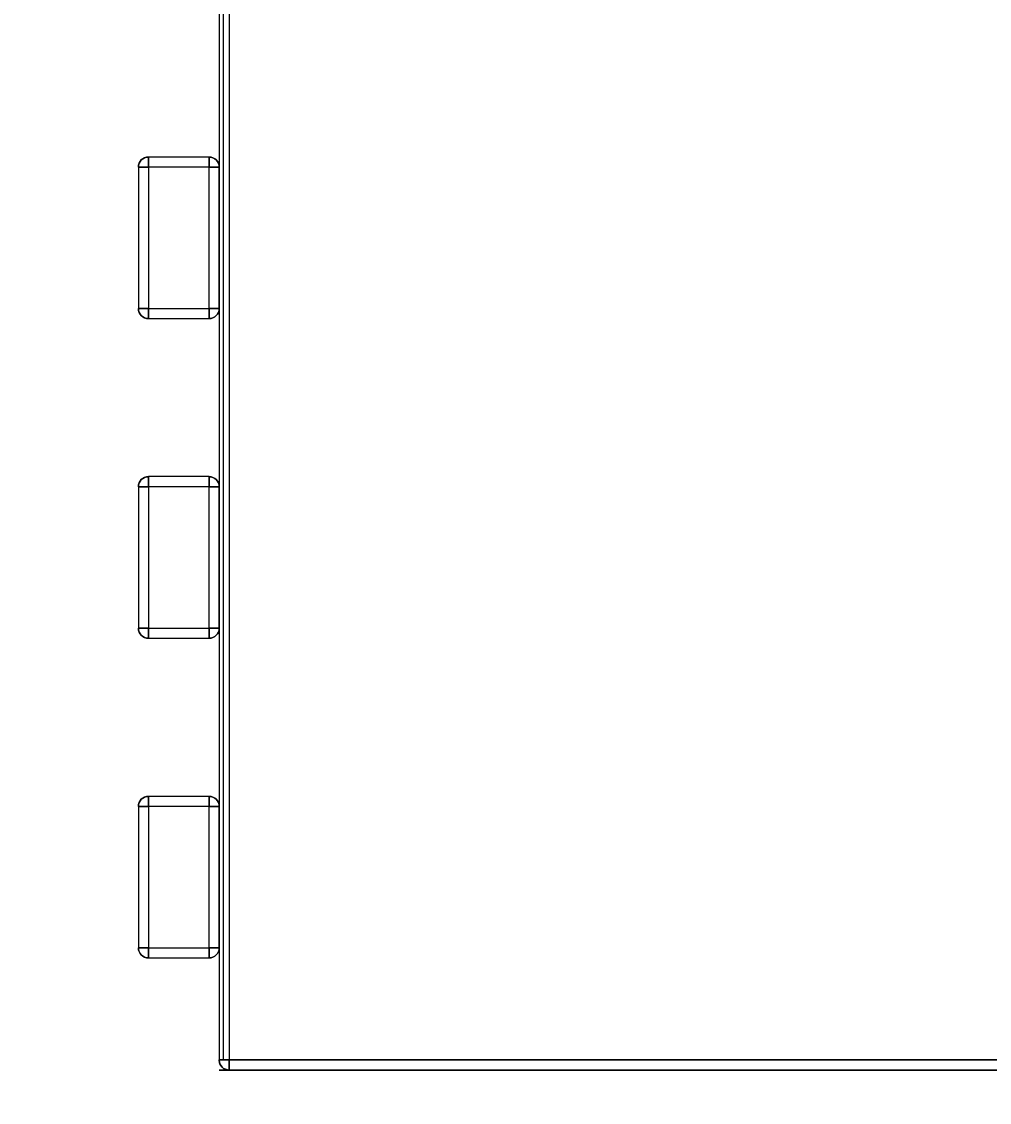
# Model space of a CAD drawing. Header units: millimetres. Extents: x 29385 to 32685, y 14499 to 19141.
# Drawn here: x 30506.2 to 30745.7, y 16173.5 to 16441 of the extents above; entities that cross this region are included whole.
import ezdxf

# ---------------------------------------------------------------- set-up
doc = ezdxf.new("R2010")
doc.units = ezdxf.units.MM
doc.header["$LTSCALE"] = 3
doc.layers.add('SzkicARTUR', color=7, linetype='Continuous', lineweight=35)
doc.layers.add('Warstwa 1', color=7, linetype='Continuous')
doc.styles.get("Standard").update_dxf_attribs({"font": 'arial.ttf'})
doc.dimstyles.new('MATEUSZ', dxfattribs={"dimtxt": 35, "dimasz": 16, "dimexe": 0.18, "dimexo": 0.0625, "dimgap": 0.09, "dimtad": 0, "dimdec": 0, "dimdsep": 46, "dimtxsty": 'Standard', "dimblk": 'DOT', "dimcen": 0.09, "dimse1": 1, "dimse2": 1, "dimadec": 0, "dimazin": 0, "dimtfac": 1, "dimtdec": 0, "dimtofl": 0, "dimtmove": 0, "dimatfit": 3, "dimfxl": 0, "dimtolj": 1, "dimtzin": 0, "dimlwd": 9, "dimlwe": 9, "dimarcsym": 0})

# ---------------------------------------------------------------- blocks, each defined once
blk = doc.blocks.new('_Dot')
at = {"color": 0, "linetype": 'ByBlock', "lineweight": -2}
blk.add_line((-0.5, 0), (-1, 0), dxfattribs=at)
at = {"color": 0, "linetype": 'ByBlock', "const_width": 0.5}
blk.add_lwpolyline([(-0.25, 0, 1), (0.25, 0, 1)], format="xyb", close=True, dxfattribs=at)
blk = doc.blocks.new('*D14')
at = {"layer": 'Defpoints', "color": 0}
for p in [(30537.48, 17041.48), (30329.72, 16181.48), (30557.6, 16181.48)]:
    blk.add_point(p, dxfattribs=at)
at = {"layer": 'SzkicARTUR', "color": 0, "lineweight": 9}
for p, q in [((30329.72, 17025.48), (30329.72, 16650.2)), ((30329.72, 16197.48), (30329.72, 16572.76))]:
    blk.add_line(p, q, dxfattribs=at)
at = {"layer": 'SzkicARTUR', "color": 0, "lineweight": 9, "xscale": 16, "yscale": 16, "zscale": 16}
for p, rotation in [((30329.72, 17041.48), 90), ((30329.72, 16181.48), 270)]:
    blk.add_blockref('_Dot', p, dxfattribs=dict(at, rotation=rotation))
at = {"layer": 'SzkicARTUR', "color": 0, "insert": (30329.72, 16611.48), "char_height": 35, "attachment_point": 5, "rotation": 90}
blk.add_mtext('\\A1;860', dxfattribs=at)

msp = doc.modelspace()

# ---------------------------------------------------------------- linework, layer by layer
at = {"layer": 'Warstwa 1', "lineweight": 15}
for points in [[(30555.1, 17001.48), (30555.1, 16183.98)], [(30555.1, 17001.48), (30555.1, 16183.98)], [(30555.1, 17001.48), (30555.1, 16183.98)], [(30555.1, 17001.48), (30555.1, 16183.98)], [(30555.1, 17001.48), (30555.1, 16183.98)], [(30555.1, 17001.48), (30555.1, 16183.98)], [(30555.1, 17001.48), (30555.1, 16183.98)], [(30555.1, 17001.48), (30555.1, 16183.98)], [(30555.1, 17001.48), (30555.1, 16183.98)], [(30555.1, 17001.48), (30555.1, 16183.98)], [(30555.1, 17001.48), (30555.1, 16183.98)], [(30555.1, 17001.48), (30555.1, 16183.98)], [(30555.1, 17001.48), (30555.1, 16183.98)], [(30555.1, 17001.48), (30555.1, 16183.98)], [(30556.1, 17001.48), (30556.1, 16183.98)], [(30556.1, 17001.48), (30556.1, 16183.98)], [(30556.1, 17001.48), (30556.1, 16183.98)], [(30556.1, 17001.48), (30556.1, 16183.98)], [(30556.1, 17001.48), (30556.1, 16183.98)], [(30556.1, 17001.48), (30556.1, 16183.98)], [(30556.1, 17001.48), (30556.1, 16183.98)], [(30556.1, 17001.48), (30556.1, 16183.98)], [(30557.6, 17001.48), (30557.6, 16183.98)], [(30557.6, 17001.48), (30557.6, 16183.98)], [(30557.6, 17001.48), (30557.6, 16183.98)], [(30557.6, 17001.48), (30557.6, 16183.98)], [(30557.6, 17001.48), (30557.6, 16183.98)], [(30557.6, 17001.48), (30557.6, 16183.98)], [(30537.6, 16405.02), (30537.6, 16407.52)], [(30552.6, 16407.52), (30537.6, 16407.52)], [(30537.6, 16407.52), (30537.6, 16405.02)], [(30552.6, 16407.52), (30537.6, 16407.52)], [(30537.6, 16407.52), (30537.6, 16405.02)], [(30537.6, 16405.02), (30537.6, 16407.52)], [(30552.6, 16407.52), (30537.6, 16407.52)], [(30552.6, 16407.52), (30537.6, 16407.52)], [(30537.6, 16405.02), (30537.6, 16407.52)], [(30552.6, 16407.52), (30537.6, 16407.52)], [(30552.6, 16407.52), (30537.6, 16407.52)], [(30537.6, 16407.52), (30537.6, 16405.02)], [(30552.6, 16407.52), (30552.6, 16405.02)], [(30552.6, 16405.02), (30552.6, 16407.52)], [(30552.6, 16405.02), (30552.6, 16407.52)], [(30552.6, 16407.52), (30552.6, 16405.02)], [(30552.6, 16407.52), (30552.6, 16405.02)], [(30552.6, 16405.02), (30552.6, 16407.52)], [(30535.1, 16405.02), (30535.1, 16370.02)], [(30535.1, 16405.02), (30537.6, 16405.02)], [(30535.1, 16405.02), (30535.1, 16370.02)], [(30537.6, 16405.02), (30535.1, 16405.02)], [(30535.1, 16405.02), (30535.1, 16370.02)], [(30537.6, 16405.02), (30535.1, 16405.02)], [(30535.1, 16405.02), (30537.6, 16405.02)], [(30535.1, 16405.02), (30535.1, 16370.02)], [(30535.1, 16405.02), (30537.6, 16405.02)], [(30535.1, 16405.02), (30535.1, 16370.02)], [(30535.1, 16405.02), (30535.1, 16370.02)], [(30537.6, 16405.02), (30535.1, 16405.02)], [(30552.6, 16405.02), (30537.6, 16405.02)], [(30537.6, 16405.02), (30537.6, 16370.02)], [(30552.6, 16405.02), (30537.6, 16405.02)], [(30537.6, 16405.02), (30537.6, 16370.02)], [(30552.6, 16405.02), (30537.6, 16405.02)], [(30537.6, 16405.02), (30537.6, 16370.02)], [(30537.6, 16405.02), (30537.6, 16370.02)], [(30552.6, 16405.02), (30537.6, 16405.02)], [(30552.6, 16405.02), (30537.6, 16405.02)], [(30537.6, 16405.02), (30537.6, 16370.02)], [(30552.6, 16405.02), (30537.6, 16405.02)], [(30537.6, 16405.02), (30537.6, 16370.02)], [(30552.6, 16405.02), (30555.1, 16405.02)], [(30552.6, 16370.02), (30552.6, 16405.02)], [(30555.1, 16405.02), (30552.6, 16405.02)], [(30552.6, 16370.02), (30552.6, 16405.02)], [(30555.1, 16405.02), (30552.6, 16405.02)], [(30552.6, 16405.02), (30555.1, 16405.02)], [(30552.6, 16370.02), (30552.6, 16405.02)], [(30552.6, 16370.02), (30552.6, 16405.02)], [(30552.6, 16370.02), (30552.6, 16405.02)], [(30552.6, 16405.02), (30555.1, 16405.02)], [(30555.1, 16405.02), (30552.6, 16405.02)], [(30552.6, 16370.02), (30552.6, 16405.02)], [(30555.1, 16370.02), (30555.1, 16405.02)], [(30555.1, 16370.02), (30555.1, 16405.02)], [(30555.1, 16370.02), (30555.1, 16405.02)], [(30555.1, 16370.02), (30555.1, 16405.02)], [(30555.1, 16370.02), (30555.1, 16405.02)], [(30555.1, 16370.02), (30555.1, 16405.02)], [(30537.6, 16370.02), (30535.1, 16370.02)], [(30535.1, 16370.02), (30537.6, 16370.02)], [(30535.1, 16370.02), (30537.6, 16370.02)], [(30537.6, 16370.02), (30535.1, 16370.02)], [(30537.6, 16370.02), (30535.1, 16370.02)], [(30535.1, 16370.02), (30537.6, 16370.02)], [(30537.6, 16370.02), (30552.6, 16370.02)], [(30537.6, 16367.52), (30537.6, 16370.02)], [(30537.6, 16370.02), (30552.6, 16370.02)], [(30537.6, 16370.02), (30537.6, 16367.52)], [(30537.6, 16370.02), (30552.6, 16370.02)], [(30537.6, 16367.52), (30537.6, 16370.02)], [(30537.6, 16370.02), (30552.6, 16370.02)], [(30537.6, 16370.02), (30537.6, 16367.52)], [(30537.6, 16370.02), (30552.6, 16370.02)], [(30537.6, 16367.52), (30537.6, 16370.02)], [(30537.6, 16370.02), (30537.6, 16367.52)], [(30537.6, 16370.02), (30552.6, 16370.02)], [(30555.1, 16370.02), (30552.6, 16370.02)], [(30552.6, 16370.02), (30552.6, 16367.52)], [(30552.6, 16370.02), (30555.1, 16370.02)], [(30552.6, 16367.52), (30552.6, 16370.02)], [(30555.1, 16370.02), (30552.6, 16370.02)], [(30552.6, 16370.02), (30552.6, 16367.52)], [(30552.6, 16367.52), (30552.6, 16370.02)], [(30552.6, 16370.02), (30555.1, 16370.02)], [(30552.6, 16370.02), (30552.6, 16367.52)], [(30555.1, 16370.02), (30552.6, 16370.02)], [(30552.6, 16367.52), (30552.6, 16370.02)], [(30552.6, 16370.02), (30555.1, 16370.02)], [(30537.6, 16367.52), (30552.6, 16367.52)], [(30537.6, 16367.52), (30552.6, 16367.52)], [(30537.6, 16367.52), (30552.6, 16367.52)], [(30537.6, 16367.52), (30552.6, 16367.52)], [(30537.6, 16367.52), (30552.6, 16367.52)], [(30537.6, 16367.52), (30552.6, 16367.52)], [(30552.6, 16328.39), (30537.6, 16328.39)], [(30537.6, 16328.39), (30537.6, 16325.89)], [(30537.6, 16325.89), (30537.6, 16328.39)], [(30552.6, 16328.39), (30537.6, 16328.39)], [(30537.6, 16325.89), (30537.6, 16328.39)], [(30552.6, 16328.39), (30537.6, 16328.39)], [(30552.6, 16328.39), (30537.6, 16328.39)], [(30537.6, 16328.39), (30537.6, 16325.89)], [(30552.6, 16328.39), (30537.6, 16328.39)], [(30537.6, 16328.39), (30537.6, 16325.89)], [(30537.6, 16325.89), (30537.6, 16328.39)], [(30552.6, 16328.39), (30537.6, 16328.39)], [(30552.6, 16325.89), (30552.6, 16328.39)], [(30552.6, 16328.39), (30552.6, 16325.89)], [(30552.6, 16325.89), (30552.6, 16328.39)], [(30552.6, 16328.39), (30552.6, 16325.89)], [(30552.6, 16325.89), (30552.6, 16328.39)], [(30552.6, 16328.39), (30552.6, 16325.89)], [(30535.1, 16325.89), (30537.6, 16325.89)], [(30535.1, 16325.89), (30535.1, 16290.89)], [(30535.1, 16325.89), (30535.1, 16290.89)], [(30537.6, 16325.89), (30535.1, 16325.89)], [(30535.1, 16325.89), (30535.1, 16290.89)], [(30535.1, 16325.89), (30537.6, 16325.89)], [(30535.1, 16325.89), (30535.1, 16290.89)], [(30537.6, 16325.89), (30535.1, 16325.89)], [(30537.6, 16325.89), (30535.1, 16325.89)], [(30535.1, 16325.89), (30535.1, 16290.89)], [(30535.1, 16325.89), (30535.1, 16290.89)], [(30535.1, 16325.89), (30537.6, 16325.89)], [(30552.6, 16325.89), (30537.6, 16325.89)], [(30537.6, 16325.89), (30537.6, 16290.89)], [(30552.6, 16325.89), (30537.6, 16325.89)], [(30537.6, 16325.89), (30537.6, 16290.89)], [(30537.6, 16325.89), (30537.6, 16290.89)], [(30537.6, 16325.89), (30537.6, 16290.89)], [(30552.6, 16325.89), (30537.6, 16325.89)], [(30552.6, 16325.89), (30537.6, 16325.89)], [(30552.6, 16325.89), (30537.6, 16325.89)], [(30537.6, 16325.89), (30537.6, 16290.89)], [(30537.6, 16325.89), (30537.6, 16290.89)], [(30552.6, 16325.89), (30537.6, 16325.89)], [(30552.6, 16290.89), (30552.6, 16325.89)], [(30555.1, 16325.89), (30552.6, 16325.89)], [(30552.6, 16325.89), (30555.1, 16325.89)], [(30552.6, 16290.89), (30552.6, 16325.89)], [(30552.6, 16290.89), (30552.6, 16325.89)], [(30555.1, 16325.89), (30552.6, 16325.89)], [(30552.6, 16325.89), (30555.1, 16325.89)], [(30552.6, 16290.89), (30552.6, 16325.89)], [(30552.6, 16325.89), (30555.1, 16325.89)], [(30552.6, 16290.89), (30552.6, 16325.89)], [(30555.1, 16325.89), (30552.6, 16325.89)], [(30552.6, 16290.89), (30552.6, 16325.89)], [(30555.1, 16290.89), (30555.1, 16325.89)], [(30555.1, 16290.89), (30555.1, 16325.89)], [(30555.1, 16290.89), (30555.1, 16325.89)], [(30555.1, 16290.89), (30555.1, 16325.89)], [(30555.1, 16290.89), (30555.1, 16325.89)], [(30555.1, 16290.89), (30555.1, 16325.89)], [(30535.1, 16290.89), (30537.6, 16290.89)], [(30537.6, 16290.89), (30535.1, 16290.89)], [(30537.6, 16290.89), (30535.1, 16290.89)], [(30535.1, 16290.89), (30537.6, 16290.89)], [(30535.1, 16290.89), (30537.6, 16290.89)], [(30537.6, 16290.89), (30535.1, 16290.89)], [(30537.6, 16290.89), (30537.6, 16288.39)], [(30537.6, 16290.89), (30552.6, 16290.89)], [(30537.6, 16288.39), (30537.6, 16290.89)], [(30537.6, 16290.89), (30552.6, 16290.89)], [(30537.6, 16290.89), (30552.6, 16290.89)], [(30537.6, 16288.39), (30537.6, 16290.89)], [(30537.6, 16290.89), (30537.6, 16288.39)], [(30537.6, 16290.89), (30552.6, 16290.89)], [(30537.6, 16290.89), (30537.6, 16288.39)], [(30537.6, 16288.39), (30537.6, 16290.89)], [(30537.6, 16290.89), (30552.6, 16290.89)], [(30537.6, 16290.89), (30552.6, 16290.89)], [(30552.6, 16288.39), (30552.6, 16290.89)], [(30552.6, 16290.89), (30552.6, 16288.39)], [(30555.1, 16290.89), (30552.6, 16290.89)], [(30552.6, 16290.89), (30555.1, 16290.89)], [(30552.6, 16290.89), (30552.6, 16288.39)], [(30555.1, 16290.89), (30552.6, 16290.89)], [(30552.6, 16288.39), (30552.6, 16290.89)], [(30552.6, 16290.89), (30555.1, 16290.89)], [(30555.1, 16290.89), (30552.6, 16290.89)], [(30552.6, 16290.89), (30555.1, 16290.89)], [(30552.6, 16288.39), (30552.6, 16290.89)], [(30552.6, 16290.89), (30552.6, 16288.39)], [(30537.6, 16288.39), (30552.6, 16288.39)], [(30537.6, 16288.39), (30552.6, 16288.39)], [(30537.6, 16288.39), (30552.6, 16288.39)], [(30537.6, 16288.39), (30552.6, 16288.39)], [(30537.6, 16288.39), (30552.6, 16288.39)], [(30537.6, 16288.39), (30552.6, 16288.39)], [(30537.6, 16249.25), (30537.6, 16246.75)], [(30537.6, 16246.75), (30537.6, 16249.25)], [(30552.6, 16249.25), (30537.6, 16249.25)], [(30552.6, 16249.25), (30537.6, 16249.25)], [(30537.6, 16246.75), (30537.6, 16249.25)], [(30552.6, 16249.25), (30537.6, 16249.25)], [(30552.6, 16249.25), (30537.6, 16249.25)], [(30537.6, 16249.25), (30537.6, 16246.75)], [(30552.6, 16249.25), (30537.6, 16249.25)], [(30537.6, 16249.25), (30537.6, 16246.75)], [(30537.6, 16246.75), (30537.6, 16249.25)], [(30552.6, 16249.25), (30537.6, 16249.25)], [(30552.6, 16246.75), (30552.6, 16249.25)], [(30552.6, 16249.25), (30552.6, 16246.75)], [(30552.6, 16249.25), (30552.6, 16246.75)], [(30552.6, 16246.75), (30552.6, 16249.25)], [(30552.6, 16246.75), (30552.6, 16249.25)], [(30552.6, 16249.25), (30552.6, 16246.75)], [(30537.6, 16246.75), (30535.1, 16246.75)], [(30535.1, 16246.75), (30535.1, 16211.75)], [(30535.1, 16246.75), (30535.1, 16211.75)], [(30535.1, 16246.75), (30537.6, 16246.75)], [(30535.1, 16246.75), (30537.6, 16246.75)], [(30535.1, 16246.75), (30535.1, 16211.75)], [(30537.6, 16246.75), (30535.1, 16246.75)], [(30535.1, 16246.75), (30535.1, 16211.75)], [(30537.6, 16246.75), (30535.1, 16246.75)], [(30535.1, 16246.75), (30537.6, 16246.75)], [(30535.1, 16246.75), (30535.1, 16211.75)], [(30535.1, 16246.75), (30535.1, 16211.75)], [(30552.6, 16246.75), (30537.6, 16246.75)], [(30537.6, 16246.75), (30537.6, 16211.75)], [(30537.6, 16246.75), (30537.6, 16211.75)], [(30552.6, 16246.75), (30537.6, 16246.75)], [(30552.6, 16246.75), (30537.6, 16246.75)], [(30537.6, 16246.75), (30537.6, 16211.75)], [(30552.6, 16246.75), (30537.6, 16246.75)], [(30537.6, 16246.75), (30537.6, 16211.75)], [(30552.6, 16246.75), (30537.6, 16246.75)], [(30537.6, 16246.75), (30537.6, 16211.75)], [(30552.6, 16246.75), (30537.6, 16246.75)], [(30537.6, 16246.75), (30537.6, 16211.75)], [(30552.6, 16211.75), (30552.6, 16246.75)], [(30555.1, 16246.75), (30552.6, 16246.75)], [(30552.6, 16246.75), (30555.1, 16246.75)], [(30552.6, 16211.75), (30552.6, 16246.75)], [(30555.1, 16246.75), (30552.6, 16246.75)], [(30552.6, 16211.75), (30552.6, 16246.75)], [(30552.6, 16211.75), (30552.6, 16246.75)], [(30552.6, 16246.75), (30555.1, 16246.75)], [(30552.6, 16246.75), (30555.1, 16246.75)], [(30555.1, 16246.75), (30552.6, 16246.75)], [(30552.6, 16211.75), (30552.6, 16246.75)], [(30552.6, 16211.75), (30552.6, 16246.75)], [(30555.1, 16211.75), (30555.1, 16246.75)], [(30555.1, 16211.75), (30555.1, 16246.75)], [(30555.1, 16211.75), (30555.1, 16246.75)], [(30555.1, 16211.75), (30555.1, 16246.75)], [(30555.1, 16211.75), (30555.1, 16246.75)], [(30555.1, 16211.75), (30555.1, 16246.75)], [(30535.1, 16211.75), (30537.6, 16211.75)], [(30537.6, 16211.75), (30535.1, 16211.75)], [(30537.6, 16211.75), (30535.1, 16211.75)], [(30535.1, 16211.75), (30537.6, 16211.75)], [(30537.6, 16211.75), (30535.1, 16211.75)], [(30535.1, 16211.75), (30537.6, 16211.75)], [(30537.6, 16211.75), (30537.6, 16209.25)], [(30537.6, 16211.75), (30552.6, 16211.75)], [(30537.6, 16211.75), (30552.6, 16211.75)], [(30537.6, 16209.25), (30537.6, 16211.75)], [(30537.6, 16209.25), (30537.6, 16211.75)], [(30537.6, 16211.75), (30552.6, 16211.75)], [(30537.6, 16211.75), (30537.6, 16209.25)], [(30537.6, 16211.75), (30552.6, 16211.75)], [(30537.6, 16209.25), (30537.6, 16211.75)], [(30537.6, 16211.75), (30552.6, 16211.75)], [(30537.6, 16211.75), (30552.6, 16211.75)], [(30537.6, 16211.75), (30537.6, 16209.25)], [(30552.6, 16209.25), (30552.6, 16211.75)], [(30552.6, 16211.75), (30555.1, 16211.75)], [(30555.1, 16211.75), (30552.6, 16211.75)], [(30552.6, 16211.75), (30552.6, 16209.25)], [(30552.6, 16211.75), (30552.6, 16209.25)], [(30555.1, 16211.75), (30552.6, 16211.75)], [(30552.6, 16209.25), (30552.6, 16211.75)], [(30552.6, 16211.75), (30555.1, 16211.75)], [(30552.6, 16211.75), (30552.6, 16209.25)], [(30555.1, 16211.75), (30552.6, 16211.75)], [(30552.6, 16211.75), (30555.1, 16211.75)], [(30552.6, 16209.25), (30552.6, 16211.75)], [(30537.6, 16209.25), (30552.6, 16209.25)], [(30537.6, 16209.25), (30552.6, 16209.25)], [(30537.6, 16209.25), (30552.6, 16209.25)], [(30537.6, 16209.25), (30552.6, 16209.25)], [(30537.6, 16209.25), (30552.6, 16209.25)], [(30537.6, 16209.25), (30552.6, 16209.25)], [(30555.1, 16183.98), (30557.6, 16183.98)], [(30557.6, 16183.98), (30555.1, 16183.98)], [(30557.6, 16183.98), (30555.1, 16183.98)], [(30555.1, 16183.98), (30557.6, 16183.98)], [(30555.1, 16183.98), (30557.6, 16183.98)], [(30557.6, 16183.98), (30555.1, 16183.98)], [(30555.1, 16183.98), (30556.1, 16183.98)], [(30555.1, 16183.98), (30556.1, 16183.98)], [(30555.1, 16183.98), (30556.1, 16183.98)], [(30555.1, 16183.98), (30556.1, 16183.98)], [(30555.1, 16183.98), (30556.1, 16183.98)], [(30555.1, 16183.98), (30556.1, 16183.98)], [(30555.1, 16183.98), (30556.1, 16183.98)], [(30555.1, 16183.98), (30556.1, 16183.98)], [(30557.6, 16183.98), (30557.6, 16181.48)], [(30962.6, 16183.98), (30557.6, 16183.98)], [(30557.6, 16183.98), (30962.6, 16183.98)], [(30557.6, 16181.48), (30557.6, 16183.98)], [(30557.6, 16181.48), (30557.6, 16183.98)], [(30557.6, 16183.98), (30962.6, 16183.98)], [(30962.6, 16183.98), (30557.6, 16183.98)], [(30557.6, 16183.98), (30557.6, 16181.48)], [(30557.6, 16183.98), (30557.6, 16181.48)], [(30557.6, 16181.48), (30557.6, 16183.98)], [(30962.6, 16183.98), (30557.6, 16183.98)], [(30557.6, 16183.98), (30962.6, 16183.98)], [(30962.6, 16181.48), (30557.6, 16181.48)], [(30557.6, 16181.48), (30962.6, 16181.48)], [(30962.6, 16181.48), (30557.6, 16181.48)], [(30557.6, 16181.48), (30962.6, 16181.48)], [(30962.6, 16181.48), (30557.6, 16181.48)], [(30557.6, 16181.48), (30962.6, 16181.48)]]:
    msp.add_lwpolyline(points, dxfattribs=at)
for points, knots in [([(30537.6, 16407.52), (30537.28, 16407.52), (30536.97, 16407.46), (30536.65, 16407.33), (30536.01, 16407.06), (30535.56, 16406.61), (30535.3, 16405.98), (30535.17, 16405.66), (30535.1, 16405.34), (30535.1, 16405.02)], [0, 0, 0, 0, 1, 1, 1, 2, 2, 2, 3, 3, 3, 3]), ([(30535.1, 16405.02), (30535.1, 16405.34), (30535.17, 16405.66), (30535.3, 16405.98), (30535.56, 16406.61), (30536.01, 16407.06), (30536.65, 16407.33), (30536.97, 16407.46), (30537.28, 16407.52), (30537.6, 16407.52)], [0, 0, 0, 0, 1, 1, 1, 2, 2, 2, 3, 3, 3, 3]), ([(30535.1, 16405.02), (30535.1, 16405.34), (30535.17, 16405.66), (30535.3, 16405.98), (30535.56, 16406.61), (30536.01, 16407.06), (30536.65, 16407.33), (30536.97, 16407.46), (30537.28, 16407.52), (30537.6, 16407.52)], [0, 0, 0, 0, 1, 1, 1, 2, 2, 2, 3, 3, 3, 3]), ([(30537.6, 16407.52), (30537.28, 16407.52), (30536.97, 16407.46), (30536.65, 16407.33), (30536.01, 16407.06), (30535.56, 16406.61), (30535.3, 16405.98), (30535.17, 16405.66), (30535.1, 16405.34), (30535.1, 16405.02)], [0, 0, 0, 0, 1, 1, 1, 2, 2, 2, 3, 3, 3, 3]), ([(30537.6, 16407.52), (30537.28, 16407.52), (30536.97, 16407.46), (30536.65, 16407.33), (30536.01, 16407.06), (30535.56, 16406.61), (30535.3, 16405.98), (30535.17, 16405.66), (30535.1, 16405.34), (30535.1, 16405.02)], [0, 0, 0, 0, 1, 1, 1, 2, 2, 2, 3, 3, 3, 3]), ([(30535.1, 16405.02), (30535.1, 16405.34), (30535.17, 16405.66), (30535.3, 16405.98), (30535.56, 16406.61), (30536.01, 16407.06), (30536.65, 16407.33), (30536.97, 16407.46), (30537.28, 16407.52), (30537.6, 16407.52)], [0, 0, 0, 0, 1, 1, 1, 2, 2, 2, 3, 3, 3, 3]), ([(30555.1, 16405.02), (30555.1, 16405.34), (30555.04, 16405.66), (30554.91, 16405.98), (30554.64, 16406.61), (30554.19, 16407.06), (30553.56, 16407.33), (30553.24, 16407.46), (30552.92, 16407.52), (30552.6, 16407.52)], [0, 0, 0, 0, 1, 1, 1, 2, 2, 2, 3, 3, 3, 3]), ([(30552.6, 16407.52), (30552.92, 16407.52), (30553.24, 16407.46), (30553.56, 16407.33), (30554.19, 16407.06), (30554.64, 16406.61), (30554.91, 16405.98), (30555.04, 16405.66), (30555.1, 16405.34), (30555.1, 16405.02)], [0, 0, 0, 0, 1, 1, 1, 2, 2, 2, 3, 3, 3, 3]), ([(30552.6, 16407.52), (30552.92, 16407.52), (30553.24, 16407.46), (30553.56, 16407.33), (30554.19, 16407.06), (30554.64, 16406.61), (30554.91, 16405.98), (30555.04, 16405.66), (30555.1, 16405.34), (30555.1, 16405.02)], [0, 0, 0, 0, 1, 1, 1, 2, 2, 2, 3, 3, 3, 3]), ([(30555.1, 16405.02), (30555.1, 16405.34), (30555.04, 16405.66), (30554.91, 16405.98), (30554.64, 16406.61), (30554.19, 16407.06), (30553.56, 16407.33), (30553.24, 16407.46), (30552.92, 16407.52), (30552.6, 16407.52)], [0, 0, 0, 0, 1, 1, 1, 2, 2, 2, 3, 3, 3, 3]), ([(30555.1, 16405.02), (30555.1, 16405.34), (30555.04, 16405.66), (30554.91, 16405.98), (30554.64, 16406.61), (30554.19, 16407.06), (30553.56, 16407.33), (30553.24, 16407.46), (30552.92, 16407.52), (30552.6, 16407.52)], [0, 0, 0, 0, 1, 1, 1, 2, 2, 2, 3, 3, 3, 3]), ([(30552.6, 16407.52), (30552.92, 16407.52), (30553.24, 16407.46), (30553.56, 16407.33), (30554.19, 16407.06), (30554.64, 16406.61), (30554.91, 16405.98), (30555.04, 16405.66), (30555.1, 16405.34), (30555.1, 16405.02)], [0, 0, 0, 0, 1, 1, 1, 2, 2, 2, 3, 3, 3, 3]), ([(30535.1, 16370.02), (30535.1, 16369.7), (30535.17, 16369.39), (30535.3, 16369.07), (30535.56, 16368.43), (30536.01, 16367.98), (30536.65, 16367.72), (30536.97, 16367.59), (30537.28, 16367.52), (30537.6, 16367.52)], [0, 0, 0, 0, 1, 1, 1, 2, 2, 2, 3, 3, 3, 3]), ([(30537.6, 16367.52), (30537.28, 16367.52), (30536.97, 16367.59), (30536.65, 16367.72), (30536.01, 16367.98), (30535.56, 16368.43), (30535.3, 16369.07), (30535.17, 16369.39), (30535.1, 16369.7), (30535.1, 16370.02)], [0, 0, 0, 0, 1, 1, 1, 2, 2, 2, 3, 3, 3, 3]), ([(30537.6, 16367.52), (30537.28, 16367.52), (30536.97, 16367.59), (30536.65, 16367.72), (30536.01, 16367.98), (30535.56, 16368.43), (30535.3, 16369.07), (30535.17, 16369.39), (30535.1, 16369.7), (30535.1, 16370.02)], [0, 0, 0, 0, 1, 1, 1, 2, 2, 2, 3, 3, 3, 3]), ([(30535.1, 16370.02), (30535.1, 16369.7), (30535.17, 16369.39), (30535.3, 16369.07), (30535.56, 16368.43), (30536.01, 16367.98), (30536.65, 16367.72), (30536.97, 16367.59), (30537.28, 16367.52), (30537.6, 16367.52)], [0, 0, 0, 0, 1, 1, 1, 2, 2, 2, 3, 3, 3, 3]), ([(30535.1, 16370.02), (30535.1, 16369.7), (30535.17, 16369.39), (30535.3, 16369.07), (30535.56, 16368.43), (30536.01, 16367.98), (30536.65, 16367.72), (30536.97, 16367.59), (30537.28, 16367.52), (30537.6, 16367.52)], [0, 0, 0, 0, 1, 1, 1, 2, 2, 2, 3, 3, 3, 3]), ([(30537.6, 16367.52), (30537.28, 16367.52), (30536.97, 16367.59), (30536.65, 16367.72), (30536.01, 16367.98), (30535.56, 16368.43), (30535.3, 16369.07), (30535.17, 16369.39), (30535.1, 16369.7), (30535.1, 16370.02)], [0, 0, 0, 0, 1, 1, 1, 2, 2, 2, 3, 3, 3, 3]), ([(30552.6, 16367.52), (30552.92, 16367.52), (30553.24, 16367.59), (30553.56, 16367.72), (30554.19, 16367.98), (30554.64, 16368.43), (30554.91, 16369.07), (30555.04, 16369.39), (30555.1, 16369.7), (30555.1, 16370.02)], [0, 0, 0, 0, 1, 1, 1, 2, 2, 2, 3, 3, 3, 3]), ([(30555.1, 16370.02), (30555.1, 16369.7), (30555.04, 16369.39), (30554.91, 16369.07), (30554.64, 16368.43), (30554.19, 16367.98), (30553.56, 16367.72), (30553.24, 16367.59), (30552.92, 16367.52), (30552.6, 16367.52)], [0, 0, 0, 0, 1, 1, 1, 2, 2, 2, 3, 3, 3, 3]), ([(30552.6, 16367.52), (30552.92, 16367.52), (30553.24, 16367.59), (30553.56, 16367.72), (30554.19, 16367.98), (30554.64, 16368.43), (30554.91, 16369.07), (30555.04, 16369.39), (30555.1, 16369.7), (30555.1, 16370.02)], [0, 0, 0, 0, 1, 1, 1, 2, 2, 2, 3, 3, 3, 3]), ([(30555.1, 16370.02), (30555.1, 16369.7), (30555.04, 16369.39), (30554.91, 16369.07), (30554.64, 16368.43), (30554.19, 16367.98), (30553.56, 16367.72), (30553.24, 16367.59), (30552.92, 16367.52), (30552.6, 16367.52)], [0, 0, 0, 0, 1, 1, 1, 2, 2, 2, 3, 3, 3, 3]), ([(30552.6, 16367.52), (30552.92, 16367.52), (30553.24, 16367.59), (30553.56, 16367.72), (30554.19, 16367.98), (30554.64, 16368.43), (30554.91, 16369.07), (30555.04, 16369.39), (30555.1, 16369.7), (30555.1, 16370.02)], [0, 0, 0, 0, 1, 1, 1, 2, 2, 2, 3, 3, 3, 3]), ([(30555.1, 16370.02), (30555.1, 16369.7), (30555.04, 16369.39), (30554.91, 16369.07), (30554.64, 16368.43), (30554.19, 16367.98), (30553.56, 16367.72), (30553.24, 16367.59), (30552.92, 16367.52), (30552.6, 16367.52)], [0, 0, 0, 0, 1, 1, 1, 2, 2, 2, 3, 3, 3, 3]), ([(30537.6, 16328.39), (30537.28, 16328.39), (30536.97, 16328.32), (30536.65, 16328.19), (30536.01, 16327.93), (30535.56, 16327.48), (30535.3, 16326.84), (30535.17, 16326.52), (30535.1, 16326.21), (30535.1, 16325.89)], [0, 0, 0, 0, 1, 1, 1, 2, 2, 2, 3, 3, 3, 3]), ([(30535.1, 16325.89), (30535.1, 16326.21), (30535.17, 16326.52), (30535.3, 16326.84), (30535.56, 16327.48), (30536.01, 16327.93), (30536.65, 16328.19), (30536.97, 16328.32), (30537.28, 16328.39), (30537.6, 16328.39)], [0, 0, 0, 0, 1, 1, 1, 2, 2, 2, 3, 3, 3, 3]), ([(30535.1, 16325.89), (30535.1, 16326.21), (30535.17, 16326.52), (30535.3, 16326.84), (30535.56, 16327.48), (30536.01, 16327.93), (30536.65, 16328.19), (30536.97, 16328.32), (30537.28, 16328.39), (30537.6, 16328.39)], [0, 0, 0, 0, 1, 1, 1, 2, 2, 2, 3, 3, 3, 3]), ([(30537.6, 16328.39), (30537.28, 16328.39), (30536.97, 16328.32), (30536.65, 16328.19), (30536.01, 16327.93), (30535.56, 16327.48), (30535.3, 16326.84), (30535.17, 16326.52), (30535.1, 16326.21), (30535.1, 16325.89)], [0, 0, 0, 0, 1, 1, 1, 2, 2, 2, 3, 3, 3, 3]), ([(30535.1, 16325.89), (30535.1, 16326.21), (30535.17, 16326.52), (30535.3, 16326.84), (30535.56, 16327.48), (30536.01, 16327.93), (30536.65, 16328.19), (30536.97, 16328.32), (30537.28, 16328.39), (30537.6, 16328.39)], [0, 0, 0, 0, 1, 1, 1, 2, 2, 2, 3, 3, 3, 3]), ([(30537.6, 16328.39), (30537.28, 16328.39), (30536.97, 16328.32), (30536.65, 16328.19), (30536.01, 16327.93), (30535.56, 16327.48), (30535.3, 16326.84), (30535.17, 16326.52), (30535.1, 16326.21), (30535.1, 16325.89)], [0, 0, 0, 0, 1, 1, 1, 2, 2, 2, 3, 3, 3, 3]), ([(30552.6, 16328.39), (30552.92, 16328.39), (30553.24, 16328.32), (30553.56, 16328.19), (30554.19, 16327.93), (30554.64, 16327.48), (30554.91, 16326.84), (30555.04, 16326.52), (30555.1, 16326.21), (30555.1, 16325.89)], [0, 0, 0, 0, 1, 1, 1, 2, 2, 2, 3, 3, 3, 3]), ([(30555.1, 16325.89), (30555.1, 16326.21), (30555.04, 16326.52), (30554.91, 16326.84), (30554.64, 16327.48), (30554.19, 16327.93), (30553.56, 16328.19), (30553.24, 16328.32), (30552.92, 16328.39), (30552.6, 16328.39)], [0, 0, 0, 0, 1, 1, 1, 2, 2, 2, 3, 3, 3, 3]), ([(30552.6, 16328.39), (30552.92, 16328.39), (30553.24, 16328.32), (30553.56, 16328.19), (30554.19, 16327.93), (30554.64, 16327.48), (30554.91, 16326.84), (30555.04, 16326.52), (30555.1, 16326.21), (30555.1, 16325.89)], [0, 0, 0, 0, 1, 1, 1, 2, 2, 2, 3, 3, 3, 3]), ([(30555.1, 16325.89), (30555.1, 16326.21), (30555.04, 16326.52), (30554.91, 16326.84), (30554.64, 16327.48), (30554.19, 16327.93), (30553.56, 16328.19), (30553.24, 16328.32), (30552.92, 16328.39), (30552.6, 16328.39)], [0, 0, 0, 0, 1, 1, 1, 2, 2, 2, 3, 3, 3, 3]), ([(30555.1, 16325.89), (30555.1, 16326.21), (30555.04, 16326.52), (30554.91, 16326.84), (30554.64, 16327.48), (30554.19, 16327.93), (30553.56, 16328.19), (30553.24, 16328.32), (30552.92, 16328.39), (30552.6, 16328.39)], [0, 0, 0, 0, 1, 1, 1, 2, 2, 2, 3, 3, 3, 3]), ([(30552.6, 16328.39), (30552.92, 16328.39), (30553.24, 16328.32), (30553.56, 16328.19), (30554.19, 16327.93), (30554.64, 16327.48), (30554.91, 16326.84), (30555.04, 16326.52), (30555.1, 16326.21), (30555.1, 16325.89)], [0, 0, 0, 0, 1, 1, 1, 2, 2, 2, 3, 3, 3, 3]), ([(30537.6, 16288.39), (30537.28, 16288.39), (30536.97, 16288.45), (30536.65, 16288.58), (30536.01, 16288.85), (30535.56, 16289.3), (30535.3, 16289.93), (30535.17, 16290.25), (30535.1, 16290.57), (30535.1, 16290.89)], [0, 0, 0, 0, 1, 1, 1, 2, 2, 2, 3, 3, 3, 3]), ([(30535.1, 16290.89), (30535.1, 16290.57), (30535.17, 16290.25), (30535.3, 16289.93), (30535.56, 16289.3), (30536.01, 16288.85), (30536.65, 16288.58), (30536.97, 16288.45), (30537.28, 16288.39), (30537.6, 16288.39)], [0, 0, 0, 0, 1, 1, 1, 2, 2, 2, 3, 3, 3, 3]), ([(30535.1, 16290.89), (30535.1, 16290.57), (30535.17, 16290.25), (30535.3, 16289.93), (30535.56, 16289.3), (30536.01, 16288.85), (30536.65, 16288.58), (30536.97, 16288.45), (30537.28, 16288.39), (30537.6, 16288.39)], [0, 0, 0, 0, 1, 1, 1, 2, 2, 2, 3, 3, 3, 3]), ([(30537.6, 16288.39), (30537.28, 16288.39), (30536.97, 16288.45), (30536.65, 16288.58), (30536.01, 16288.85), (30535.56, 16289.3), (30535.3, 16289.93), (30535.17, 16290.25), (30535.1, 16290.57), (30535.1, 16290.89)], [0, 0, 0, 0, 1, 1, 1, 2, 2, 2, 3, 3, 3, 3]), ([(30537.6, 16288.39), (30537.28, 16288.39), (30536.97, 16288.45), (30536.65, 16288.58), (30536.01, 16288.85), (30535.56, 16289.3), (30535.3, 16289.93), (30535.17, 16290.25), (30535.1, 16290.57), (30535.1, 16290.89)], [0, 0, 0, 0, 1, 1, 1, 2, 2, 2, 3, 3, 3, 3]), ([(30535.1, 16290.89), (30535.1, 16290.57), (30535.17, 16290.25), (30535.3, 16289.93), (30535.56, 16289.3), (30536.01, 16288.85), (30536.65, 16288.58), (30536.97, 16288.45), (30537.28, 16288.39), (30537.6, 16288.39)], [0, 0, 0, 0, 1, 1, 1, 2, 2, 2, 3, 3, 3, 3]), ([(30552.6, 16288.39), (30552.92, 16288.39), (30553.24, 16288.45), (30553.56, 16288.58), (30554.19, 16288.85), (30554.64, 16289.3), (30554.91, 16289.93), (30555.04, 16290.25), (30555.1, 16290.57), (30555.1, 16290.89)], [0, 0, 0, 0, 1, 1, 1, 2, 2, 2, 3, 3, 3, 3]), ([(30555.1, 16290.89), (30555.1, 16290.57), (30555.04, 16290.25), (30554.91, 16289.93), (30554.64, 16289.3), (30554.19, 16288.85), (30553.56, 16288.58), (30553.24, 16288.45), (30552.92, 16288.39), (30552.6, 16288.39)], [0, 0, 0, 0, 1, 1, 1, 2, 2, 2, 3, 3, 3, 3]), ([(30552.6, 16288.39), (30552.92, 16288.39), (30553.24, 16288.45), (30553.56, 16288.58), (30554.19, 16288.85), (30554.64, 16289.3), (30554.91, 16289.93), (30555.04, 16290.25), (30555.1, 16290.57), (30555.1, 16290.89)], [0, 0, 0, 0, 1, 1, 1, 2, 2, 2, 3, 3, 3, 3]), ([(30555.1, 16290.89), (30555.1, 16290.57), (30555.04, 16290.25), (30554.91, 16289.93), (30554.64, 16289.3), (30554.19, 16288.85), (30553.56, 16288.58), (30553.24, 16288.45), (30552.92, 16288.39), (30552.6, 16288.39)], [0, 0, 0, 0, 1, 1, 1, 2, 2, 2, 3, 3, 3, 3]), ([(30555.1, 16290.89), (30555.1, 16290.57), (30555.04, 16290.25), (30554.91, 16289.93), (30554.64, 16289.3), (30554.19, 16288.85), (30553.56, 16288.58), (30553.24, 16288.45), (30552.92, 16288.39), (30552.6, 16288.39)], [0, 0, 0, 0, 1, 1, 1, 2, 2, 2, 3, 3, 3, 3]), ([(30552.6, 16288.39), (30552.92, 16288.39), (30553.24, 16288.45), (30553.56, 16288.58), (30554.19, 16288.85), (30554.64, 16289.3), (30554.91, 16289.93), (30555.04, 16290.25), (30555.1, 16290.57), (30555.1, 16290.89)], [0, 0, 0, 0, 1, 1, 1, 2, 2, 2, 3, 3, 3, 3]), ([(30535.1, 16246.75), (30535.1, 16247.07), (30535.17, 16247.39), (30535.3, 16247.7), (30535.56, 16248.34), (30536.01, 16248.79), (30536.65, 16249.05), (30536.97, 16249.18), (30537.28, 16249.25), (30537.6, 16249.25)], [0, 0, 0, 0, 1, 1, 1, 2, 2, 2, 3, 3, 3, 3]), ([(30537.6, 16249.25), (30537.28, 16249.25), (30536.97, 16249.18), (30536.65, 16249.05), (30536.01, 16248.79), (30535.56, 16248.34), (30535.3, 16247.7), (30535.17, 16247.39), (30535.1, 16247.07), (30535.1, 16246.75)], [0, 0, 0, 0, 1, 1, 1, 2, 2, 2, 3, 3, 3, 3]), ([(30537.6, 16249.25), (30537.28, 16249.25), (30536.97, 16249.18), (30536.65, 16249.05), (30536.01, 16248.79), (30535.56, 16248.34), (30535.3, 16247.7), (30535.17, 16247.39), (30535.1, 16247.07), (30535.1, 16246.75)], [0, 0, 0, 0, 1, 1, 1, 2, 2, 2, 3, 3, 3, 3]), ([(30535.1, 16246.75), (30535.1, 16247.07), (30535.17, 16247.39), (30535.3, 16247.7), (30535.56, 16248.34), (30536.01, 16248.79), (30536.65, 16249.05), (30536.97, 16249.18), (30537.28, 16249.25), (30537.6, 16249.25)], [0, 0, 0, 0, 1, 1, 1, 2, 2, 2, 3, 3, 3, 3]), ([(30535.1, 16246.75), (30535.1, 16247.07), (30535.17, 16247.39), (30535.3, 16247.7), (30535.56, 16248.34), (30536.01, 16248.79), (30536.65, 16249.05), (30536.97, 16249.18), (30537.28, 16249.25), (30537.6, 16249.25)], [0, 0, 0, 0, 1, 1, 1, 2, 2, 2, 3, 3, 3, 3]), ([(30537.6, 16249.25), (30537.28, 16249.25), (30536.97, 16249.18), (30536.65, 16249.05), (30536.01, 16248.79), (30535.56, 16248.34), (30535.3, 16247.7), (30535.17, 16247.39), (30535.1, 16247.07), (30535.1, 16246.75)], [0, 0, 0, 0, 1, 1, 1, 2, 2, 2, 3, 3, 3, 3]), ([(30552.6, 16249.25), (30552.92, 16249.25), (30553.24, 16249.18), (30553.56, 16249.05), (30554.19, 16248.79), (30554.64, 16248.34), (30554.91, 16247.7), (30555.04, 16247.39), (30555.1, 16247.07), (30555.1, 16246.75)], [0, 0, 0, 0, 1, 1, 1, 2, 2, 2, 3, 3, 3, 3]), ([(30555.1, 16246.75), (30555.1, 16247.07), (30555.04, 16247.39), (30554.91, 16247.7), (30554.64, 16248.34), (30554.19, 16248.79), (30553.56, 16249.05), (30553.24, 16249.18), (30552.92, 16249.25), (30552.6, 16249.25)], [0, 0, 0, 0, 1, 1, 1, 2, 2, 2, 3, 3, 3, 3]), ([(30555.1, 16246.75), (30555.1, 16247.07), (30555.04, 16247.39), (30554.91, 16247.7), (30554.64, 16248.34), (30554.19, 16248.79), (30553.56, 16249.05), (30553.24, 16249.18), (30552.92, 16249.25), (30552.6, 16249.25)], [0, 0, 0, 0, 1, 1, 1, 2, 2, 2, 3, 3, 3, 3]), ([(30552.6, 16249.25), (30552.92, 16249.25), (30553.24, 16249.18), (30553.56, 16249.05), (30554.19, 16248.79), (30554.64, 16248.34), (30554.91, 16247.7), (30555.04, 16247.39), (30555.1, 16247.07), (30555.1, 16246.75)], [0, 0, 0, 0, 1, 1, 1, 2, 2, 2, 3, 3, 3, 3]), ([(30555.1, 16246.75), (30555.1, 16247.07), (30555.04, 16247.39), (30554.91, 16247.7), (30554.64, 16248.34), (30554.19, 16248.79), (30553.56, 16249.05), (30553.24, 16249.18), (30552.92, 16249.25), (30552.6, 16249.25)], [0, 0, 0, 0, 1, 1, 1, 2, 2, 2, 3, 3, 3, 3]), ([(30552.6, 16249.25), (30552.92, 16249.25), (30553.24, 16249.18), (30553.56, 16249.05), (30554.19, 16248.79), (30554.64, 16248.34), (30554.91, 16247.7), (30555.04, 16247.39), (30555.1, 16247.07), (30555.1, 16246.75)], [0, 0, 0, 0, 1, 1, 1, 2, 2, 2, 3, 3, 3, 3]), ([(30535.1, 16211.75), (30535.1, 16211.43), (30535.17, 16211.11), (30535.3, 16210.8), (30535.56, 16210.16), (30536.01, 16209.71), (30536.65, 16209.45), (30536.97, 16209.32), (30537.28, 16209.25), (30537.6, 16209.25)], [0, 0, 0, 0, 1, 1, 1, 2, 2, 2, 3, 3, 3, 3]), ([(30537.6, 16209.25), (30537.28, 16209.25), (30536.97, 16209.32), (30536.65, 16209.45), (30536.01, 16209.71), (30535.56, 16210.16), (30535.3, 16210.8), (30535.17, 16211.11), (30535.1, 16211.43), (30535.1, 16211.75)], [0, 0, 0, 0, 1, 1, 1, 2, 2, 2, 3, 3, 3, 3]), ([(30535.1, 16211.75), (30535.1, 16211.43), (30535.17, 16211.11), (30535.3, 16210.8), (30535.56, 16210.16), (30536.01, 16209.71), (30536.65, 16209.45), (30536.97, 16209.32), (30537.28, 16209.25), (30537.6, 16209.25)], [0, 0, 0, 0, 1, 1, 1, 2, 2, 2, 3, 3, 3, 3]), ([(30537.6, 16209.25), (30537.28, 16209.25), (30536.97, 16209.32), (30536.65, 16209.45), (30536.01, 16209.71), (30535.56, 16210.16), (30535.3, 16210.8), (30535.17, 16211.11), (30535.1, 16211.43), (30535.1, 16211.75)], [0, 0, 0, 0, 1, 1, 1, 2, 2, 2, 3, 3, 3, 3]), ([(30535.1, 16211.75), (30535.1, 16211.43), (30535.17, 16211.11), (30535.3, 16210.8), (30535.56, 16210.16), (30536.01, 16209.71), (30536.65, 16209.45), (30536.97, 16209.32), (30537.28, 16209.25), (30537.6, 16209.25)], [0, 0, 0, 0, 1, 1, 1, 2, 2, 2, 3, 3, 3, 3]), ([(30537.6, 16209.25), (30537.28, 16209.25), (30536.97, 16209.32), (30536.65, 16209.45), (30536.01, 16209.71), (30535.56, 16210.16), (30535.3, 16210.8), (30535.17, 16211.11), (30535.1, 16211.43), (30535.1, 16211.75)], [0, 0, 0, 0, 1, 1, 1, 2, 2, 2, 3, 3, 3, 3]), ([(30552.6, 16209.25), (30552.92, 16209.25), (30553.24, 16209.32), (30553.56, 16209.45), (30554.19, 16209.71), (30554.64, 16210.16), (30554.91, 16210.8), (30555.04, 16211.11), (30555.1, 16211.43), (30555.1, 16211.75)], [0, 0, 0, 0, 1, 1, 1, 2, 2, 2, 3, 3, 3, 3]), ([(30555.1, 16211.75), (30555.1, 16211.43), (30555.04, 16211.11), (30554.91, 16210.8), (30554.64, 16210.16), (30554.19, 16209.71), (30553.56, 16209.45), (30553.24, 16209.32), (30552.92, 16209.25), (30552.6, 16209.25)], [0, 0, 0, 0, 1, 1, 1, 2, 2, 2, 3, 3, 3, 3]), ([(30552.6, 16209.25), (30552.92, 16209.25), (30553.24, 16209.32), (30553.56, 16209.45), (30554.19, 16209.71), (30554.64, 16210.16), (30554.91, 16210.8), (30555.04, 16211.11), (30555.1, 16211.43), (30555.1, 16211.75)], [0, 0, 0, 0, 1, 1, 1, 2, 2, 2, 3, 3, 3, 3]), ([(30555.1, 16211.75), (30555.1, 16211.43), (30555.04, 16211.11), (30554.91, 16210.8), (30554.64, 16210.16), (30554.19, 16209.71), (30553.56, 16209.45), (30553.24, 16209.32), (30552.92, 16209.25), (30552.6, 16209.25)], [0, 0, 0, 0, 1, 1, 1, 2, 2, 2, 3, 3, 3, 3]), ([(30552.6, 16209.25), (30552.92, 16209.25), (30553.24, 16209.32), (30553.56, 16209.45), (30554.19, 16209.71), (30554.64, 16210.16), (30554.91, 16210.8), (30555.04, 16211.11), (30555.1, 16211.43), (30555.1, 16211.75)], [0, 0, 0, 0, 1, 1, 1, 2, 2, 2, 3, 3, 3, 3]), ([(30555.1, 16211.75), (30555.1, 16211.43), (30555.04, 16211.11), (30554.91, 16210.8), (30554.64, 16210.16), (30554.19, 16209.71), (30553.56, 16209.45), (30553.24, 16209.32), (30552.92, 16209.25), (30552.6, 16209.25)], [0, 0, 0, 0, 1, 1, 1, 2, 2, 2, 3, 3, 3, 3]), ([(30555.1, 16183.98), (30555.1, 16183.66), (30555.17, 16183.35), (30555.3, 16183.03), (30555.56, 16182.39), (30556.01, 16181.94), (30556.65, 16181.68), (30556.97, 16181.55), (30557.28, 16181.48), (30557.6, 16181.48)], [0, 0, 0, 0, 1, 1, 1, 2, 2, 2, 3, 3, 3, 3]), ([(30557.6, 16181.48), (30557.28, 16181.48), (30556.97, 16181.55), (30556.65, 16181.68), (30556.01, 16181.94), (30555.56, 16182.39), (30555.3, 16183.03), (30555.17, 16183.35), (30555.1, 16183.66), (30555.1, 16183.98)], [0, 0, 0, 0, 1, 1, 1, 2, 2, 2, 3, 3, 3, 3]), ([(30555.1, 16183.98), (30555.1, 16183.66), (30555.17, 16183.35), (30555.3, 16183.03), (30555.56, 16182.39), (30556.01, 16181.94), (30556.65, 16181.68), (30556.97, 16181.55), (30557.28, 16181.48), (30557.6, 16181.48)], [0, 0, 0, 0, 1, 1, 1, 2, 2, 2, 3, 3, 3, 3]), ([(30557.6, 16181.48), (30557.28, 16181.48), (30556.97, 16181.55), (30556.65, 16181.68), (30556.01, 16181.94), (30555.56, 16182.39), (30555.3, 16183.03), (30555.17, 16183.35), (30555.1, 16183.66), (30555.1, 16183.98)], [0, 0, 0, 0, 1, 1, 1, 2, 2, 2, 3, 3, 3, 3]), ([(30557.6, 16181.48), (30557.28, 16181.48), (30556.97, 16181.55), (30556.65, 16181.68), (30556.01, 16181.94), (30555.56, 16182.39), (30555.3, 16183.03), (30555.17, 16183.35), (30555.1, 16183.66), (30555.1, 16183.98)], [0, 0, 0, 0, 1, 1, 1, 2, 2, 2, 3, 3, 3, 3]), ([(30555.1, 16183.98), (30555.1, 16183.66), (30555.17, 16183.35), (30555.3, 16183.03), (30555.56, 16182.39), (30556.01, 16181.94), (30556.65, 16181.68), (30556.97, 16181.55), (30557.28, 16181.48), (30557.6, 16181.48)], [0, 0, 0, 0, 1, 1, 1, 2, 2, 2, 3, 3, 3, 3]), ([(30555.1, 16181.48), (30555.1, 16181.48), (30965.1, 16181.48), (30965.1, 16181.48), (30965.1, 16181.48), (30555.1, 16181.48), (30555.1, 16181.48)], [0, 0, 0, 0, 1, 1, 1, 2, 2, 2, 2]), ([(30555.1, 16181.48), (30555.1, 16181.48), (30965.1, 16181.48), (30965.1, 16181.48), (30965.1, 16181.48), (30555.1, 16181.48), (30555.1, 16181.48)], [0, 0, 0, 0, 1, 1, 1, 2, 2, 2, 2]), ([(30555.1, 16181.48), (30555.1, 16181.48), (30965.1, 16181.48), (30965.1, 16181.48), (30965.1, 16181.48), (30555.1, 16181.48), (30555.1, 16181.48)], [0, 0, 0, 0, 1, 1, 1, 2, 2, 2, 2])]:
    msp.add_open_spline(points, degree=3, knots=knots, dxfattribs=at)

# ---------------------------------------------------------------- dimensions: what is measured, and where the dimension line sits
at = {"layer": 'SzkicARTUR'}
dim = msp.add_linear_dim(base=(30329.72, 16181.48), p1=(30537.48, 17041.48), p2=(30557.6, 16181.48), angle=90, dimstyle='MATEUSZ', dxfattribs=at)
dim.commit()
dim.dimension.update_dxf_attribs({"geometry": '*D14', "text_midpoint": (30329.72, 16611.48)})

doc.saveas('drawing.dxf')
